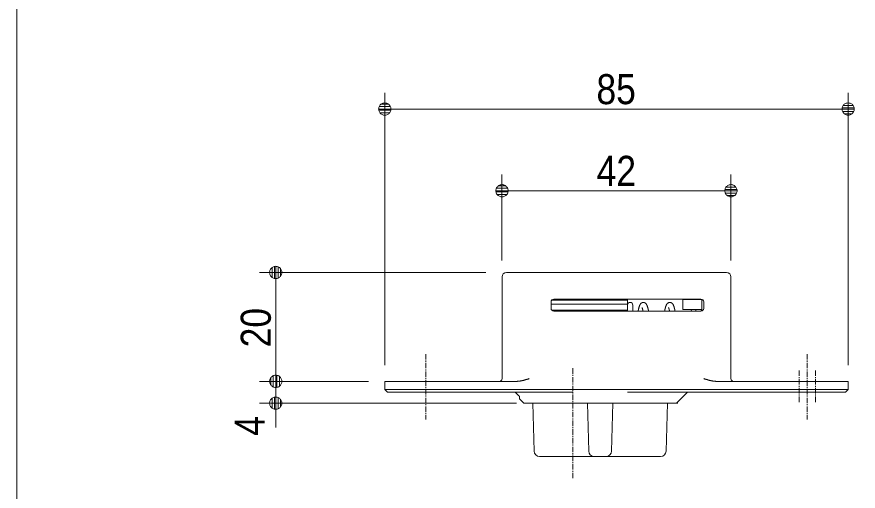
# Model space of a CAD drawing. Units: millimetres, scale not verified, with parts at other scales. Extents: x -4547 to 4547, y -2284 to 2284.
# Drawn here: x -4341 to -3569, y 215 to 650 of the extents above; entities that cross this region are included whole.
import ezdxf
from ezdxf.enums import TextEntityAlignment as Align

# ---------------------------------------------------------------- set-up
doc = ezdxf.new("R2010")
doc.units = ezdxf.units.MM
doc.header["$LTSCALE"] = 20
doc.linetypes.add('CHAIN1', pattern=[8, 5, -1, 1, -1])
for name, color, linetype, lineweight in [('0-1_3一般', 7, 'Continuous', 9), ('0-2_2寸法-2', 7, 'Continuous', 9), ('0-3_0', 7, 'Continuous', 9), ('0-4_2寸法-1', 7, 'Continuous', 9), ('0-5_1図面枠', 7, 'Continuous', 9)]:
    doc.layers.add(name, color=color, linetype=linetype, lineweight=lineweight)
doc.styles.add('ＭＳ Ｐゴシック', font='')
doc.styles.get('ＭＳ Ｐゴシック').set_extended_font_data('MS PGothic')

# ---------------------------------------------------------------- blocks, each defined once
blk = doc.blocks.new('グループ-105')
at = {"layer": '0-1_3一般'}
for p, q in [((-47900, 5913), (-47700, 6113)), ((-50780.4, 5993.4), (-50700, 5913)), ((-49800, 5913), (-50700, 5913)), ((-50533.1, 5913), (-50510, 5030.4)), ((-48800, 5913), (-49800, 5913)), ((-49533.1, 5913), (-49510, 5030.4)), ((-49090, 5030.4), (-49066.9, 5913)), ((-47900, 5913), (-48800, 5913)), ((-48090, 5030.4), (-48066.9, 5913)), ((-48084.7, 5913), (-47875, 5913)), ((-49190, 4933), (-50410, 4933)), ((-48190, 4933), (-49410, 4933))]:
    blk.add_line(p, q, dxfattribs=at)
blk.add_lwpolyline([(-50780, 5993.9), (-50780, 6037.9), (-50782.6, 6040.4), (-50785.2, 6042.9), (-50787.8, 6045.4), (-50790.5, 6047.9), (-50793.1, 6050.4), (-50795.7, 6052.9), (-50798.3, 6055.4), (-50800.9, 6057.9), (-50803.5, 6060.4), (-50806.1, 6062.9), (-50808.7, 6065.4), (-50811.3, 6067.9), (-50814, 6070.4), (-50816.6, 6072.9), (-50819.2, 6075.4), (-50821.8, 6077.9), (-50824.4, 6080.4), (-50827, 6082.9), (-50829.6, 6085.4), (-50832.2, 6087.9), (-50834.8, 6090.4), (-50837.4, 6092.9), (-50840, 6095.5), (-50842.7, 6098), (-50845.3, 6100.5), (-50847.9, 6103), (-50850.5, 6105.5), (-50853.1, 6108), (-50855.7, 6110.5), (-50858.3, 6113)], dxfattribs=at)
for centre, start, end in [((-50410, 5033), 181.5, 270), ((-49410, 5033), 181.5, 270), ((-49190, 5033), 270, 358.5), ((-48190, 5033), 270, 358.5)]:
    blk.add_arc(centre, 100, start, end, dxfattribs=at)
blk = doc.blocks.new('グループ-106')
at = {"layer": '0-1_3一般'}
for p, q in [((-51100, 6363), (-51100, 8233)), ((-51020, 8313), (-46980, 8313)), ((-46900, 6363), (-46900, 8233)), ((-50200, 7773), (-50200, 7653)), ((-50200, 7733), (-48800, 7733)), ((-50190, 7803), (-48800, 7803)), ((-47450, 7823), (-50150, 7823)), ((-48800, 7823), (-48800, 7803)), ((-48800, 7803), (-48800, 7733)), ((-48800, 7623), (-48800, 7733)), ((-47785, 7823), (-47785, 7813)), ((-47785, 7813), (-47785, 7633)), ((-47435, 7813), (-47785, 7813)), ((-47435, 7820.7), (-47435, 7813)), ((-47400, 7653), (-47400, 7773)), ((-49100, 7623), (-50190, 7623)), ((-50150, 7603), (-47450, 7603)), ((-49100, 7623), (-48800, 7623)), ((-48800, 7623), (-48800, 7603)), ((-48700, 7603), (-48700, 7713)), ((-47625.4, 7633), (-47631.7, 7603)), ((-47548, 7632.2), (-47548.2, 7633)), ((-47440.2, 7605.7), (-47440.1, 7605)), ((-50605.6, 6361.2), (-50600, 6363)), ((-47394.4, 6361.2), (-47400, 6363)), ((-53250, 6313), (-52100, 6313)), ((-53250, 6313), (-53250, 6163)), ((-52100, 6313), (-50829.1, 6313)), ((-47170.9, 6313), (-45250, 6313)), ((-53250, 6163), (-52100, 6163)), ((-53250, 6163), (-53200, 6113)), ((-52100, 6113), (-53200, 6113)), ((-52100, 6163), (-45250, 6163)), ((-49800, 6113), (-52100, 6113)), ((-45250, 6113), (-48800, 6113))]:
    blk.add_line(p, q, dxfattribs=at)
at = {"layer": '0-1_3一般', "linetype": 'CHAIN1'}
for p, q in [((-52500, 6813), (-52500, 5613)), ((-45500, 6813), (-45500, 5613)), ((-49800, 4533), (-49800, 6563)), ((-45650, 6513), (-45650, 5913)), ((-45350, 6513), (-45350, 5913))]:
    blk.add_line(p, q, dxfattribs=at)
at = {"layer": '0-1_3一般'}
for points in [[(-48603.1, 7603), (-48602.7, 7605), (-48602.2, 7607.2), (-48601.8, 7609.4), (-48601.3, 7611.7), (-48600.8, 7614.1), (-48600.3, 7616.6), (-48599.8, 7619.1), (-48599.2, 7621.7), (-48598.7, 7624.5), (-48598.1, 7627.3), (-48597.5, 7630.1), (-48596.8, 7633.1), (-48596.2, 7636.1), (-48595.5, 7639.2), (-48594.8, 7642.4), (-48594, 7645.7), (-48593.1, 7649), (-48592.3, 7652.5), (-48591.4, 7655.9), (-48590.4, 7659.5), (-48589.4, 7663.2), (-48588.4, 7666.9), (-48587.3, 7670.7), (-48586.2, 7674.5), (-48585, 7678.5), (-48583.7, 7682.4), (-48582.4, 7686.3), (-48581.1, 7690.2), (-48579.7, 7694), (-48578.2, 7697.9), (-48576.6, 7701.7), (-48575, 7705.5), (-48573.4, 7709.3), (-48571.6, 7713.1), (-48569.8, 7716.9), (-48568, 7720.6), (-48566.1, 7724.3), (-48564, 7727.9), (-48561.8, 7731.4)], [(-48561.8, 7731.4), (-48559.4, 7734.7), (-48556.8, 7737.8), (-48554.1, 7740.8), (-48551.3, 7743.6), (-48548.2, 7746.3), (-48545, 7748.9), (-48541.7, 7751.3), (-48538.1, 7753.5), (-48534.4, 7755.6), (-48530.6, 7757.5), (-48526.7, 7759.2), (-48522.8, 7760.6), (-48518.9, 7761.7), (-48515, 7762.4), (-48511, 7762.9), (-48507.1, 7763), (-48503.2, 7762.9), (-48499.3, 7762.4), (-48495.4, 7761.6), (-48491.5, 7760.6), (-48487.6, 7759.2), (-48483.7, 7757.5), (-48479.9, 7755.5), (-48476.2, 7753.5), (-48472.7, 7751.2), (-48469.3, 7748.8), (-48466.1, 7746.3), (-48463.1, 7743.6), (-48460.2, 7740.7), (-48457.5, 7737.7), (-48455, 7734.6), (-48452.6, 7731.3), (-48450.4, 7727.9), (-48448.3, 7724.3), (-48446.4, 7720.5), (-48444.6, 7716.8), (-48442.8, 7713), (-48441.1, 7709.3), (-48439.4, 7705.5)], [(-48117.4, 7603), (-48117, 7605), (-48116.5, 7607.2), (-48116.1, 7609.4), (-48115.6, 7611.7), (-48115.1, 7614.1), (-48114.6, 7616.6), (-48114.1, 7619.1), (-48113.5, 7621.7), (-48112.9, 7624.5), (-48112.4, 7627.3), (-48111.8, 7630.1), (-48111.1, 7633.1), (-48110.5, 7636.1), (-48109.8, 7639.2), (-48109, 7642.4), (-48108.3, 7645.7), (-48107.4, 7649), (-48106.6, 7652.5), (-48105.6, 7655.9), (-48104.7, 7659.5), (-48103.7, 7663.2), (-48102.7, 7666.9), (-48101.6, 7670.7), (-48100.4, 7674.5), (-48099.3, 7678.5), (-48098, 7682.4), (-48096.7, 7686.3), (-48095.4, 7690.2), (-48093.9, 7694), (-48092.5, 7697.9), (-48090.9, 7701.7), (-48089.3, 7705.5), (-48087.6, 7709.3), (-48085.9, 7713.1), (-48084.1, 7716.9), (-48082.3, 7720.6), (-48080.3, 7724.3), (-48078.3, 7727.9), (-48076.1, 7731.4)], [(-48076.1, 7731.4), (-48073.7, 7734.7), (-48071.1, 7737.8), (-48068.4, 7740.8), (-48065.5, 7743.6), (-48062.5, 7746.3), (-48059.3, 7748.9), (-48055.9, 7751.3), (-48052.4, 7753.5), (-48048.7, 7755.6), (-48044.9, 7757.5), (-48041, 7759.2), (-48037.1, 7760.6), (-48033.2, 7761.7), (-48029.2, 7762.4), (-48025.3, 7762.9), (-48021.4, 7763), (-48017.5, 7762.9), (-48013.6, 7762.4), (-48009.7, 7761.6), (-48005.8, 7760.6), (-48001.9, 7759.2), (-47998, 7757.5), (-47994.2, 7755.5), (-47990.5, 7753.5), (-47987, 7751.2), (-47983.6, 7748.8), (-47980.4, 7746.3), (-47977.4, 7743.6), (-47974.5, 7740.7), (-47971.8, 7737.7), (-47969.3, 7734.6), (-47966.9, 7731.3), (-47964.7, 7727.9), (-47962.6, 7724.3), (-47960.7, 7720.5), (-47958.9, 7716.8), (-47957.1, 7713), (-47955.4, 7709.3), (-47953.7, 7705.5)], [(-47435, 7813), (-47435, 7633), (-47785, 7633)], [(-48525.9, 7654.6), (-48526.1, 7655.4), (-48526.4, 7656.2), (-48526.6, 7657), (-48526.8, 7657.7), (-48527.1, 7658.4), (-48527.3, 7659.1), (-48527.6, 7659.7), (-48527.8, 7660.4), (-48528.1, 7661), (-48528.4, 7661.6), (-48528.6, 7662.2), (-48528.9, 7662.7), (-48529.2, 7663.3), (-48529.5, 7663.8), (-48529.8, 7664.3), (-48530, 7664.8), (-48530.3, 7665.2), (-48530.6, 7665.7), (-48530.9, 7666.1), (-48531.1, 7666.5), (-48531.3, 7666.9), (-48531.4, 7667.3), (-48531.6, 7667.7), (-48531.7, 7668.1), (-48531.7, 7668.4), (-48531.7, 7668.8), (-48531.7, 7669.1), (-48531.7, 7669.4), (-48531.6, 7669.7), (-48531.5, 7670), (-48531.4, 7670.3)], [(-48512.5, 7603), (-48512.7, 7604.2), (-48513, 7605.5), (-48513.3, 7606.8), (-48513.6, 7608.1), (-48513.8, 7609.4), (-48514.1, 7610.7), (-48514.4, 7612.1), (-48514.8, 7613.5), (-48515.1, 7614.9), (-48515.4, 7616.3), (-48515.7, 7617.8), (-48516.1, 7619.2), (-48516.4, 7620.7), (-48516.8, 7622.2), (-48517.1, 7623.7), (-48517.5, 7625.2), (-48517.9, 7626.7), (-48518.2, 7628.2), (-48518.6, 7629.7), (-48519, 7631.1), (-48519.4, 7632.6), (-48519.7, 7634), (-48520.1, 7635.4), (-48520.5, 7636.8), (-48520.9, 7638.2), (-48521.3, 7639.6), (-48521.7, 7641), (-48522.1, 7642.4), (-48522.5, 7643.7), (-48522.9, 7645), (-48523.3, 7646.2), (-48523.7, 7647.4), (-48524, 7648.6), (-48524.3, 7649.7), (-48524.7, 7650.7), (-48525, 7651.8), (-48525.3, 7652.7), (-48525.6, 7653.7), (-48525.9, 7654.6)], [(-48439.4, 7705.5), (-48437.8, 7701.7), (-48436.2, 7697.8), (-48434.7, 7694), (-48433.3, 7690.1), (-48431.9, 7686.2), (-48430.6, 7682.3), (-48429.4, 7678.4), (-48428.2, 7674.5), (-48427.1, 7670.6), (-48426, 7666.8), (-48424.9, 7663.1), (-48423.9, 7659.5), (-48422.9, 7655.9), (-48422, 7652.4), (-48421.1, 7649), (-48420.3, 7645.7), (-48419.5, 7642.4), (-48418.7, 7639.2), (-48418, 7636.1), (-48417.4, 7633.1), (-48416.8, 7630.1), (-48416.1, 7627.2), (-48415.6, 7624.5), (-48415, 7621.7), (-48414.4, 7619.1), (-48413.9, 7616.6), (-48413.4, 7614.1), (-48412.9, 7611.7), (-48412.4, 7609.4), (-48412, 7607.2), (-48411.5, 7605), (-48411.1, 7603), (-48411.1, 7603)], [(-48040.1, 7654.6), (-48040.4, 7655.4), (-48040.7, 7656.2), (-48040.9, 7657), (-48041.1, 7657.7), (-48041.4, 7658.4), (-48041.6, 7659.1), (-48041.9, 7659.7), (-48042.1, 7660.4), (-48042.4, 7661), (-48042.6, 7661.6), (-48042.9, 7662.2), (-48043.2, 7662.7), (-48043.5, 7663.3), (-48043.8, 7663.8), (-48044, 7664.3), (-48044.3, 7664.8), (-48044.6, 7665.2), (-48044.9, 7665.7), (-48045.2, 7666.1), (-48045.4, 7666.5), (-48045.6, 7666.9), (-48045.7, 7667.3), (-48045.8, 7667.7), (-48045.9, 7668.1), (-48046, 7668.4), (-48046, 7668.8), (-48046, 7669.1), (-48046, 7669.4), (-48045.9, 7669.7), (-48045.8, 7670), (-48045.6, 7670.3)], [(-48026.8, 7603), (-48027, 7604.2), (-48027.3, 7605.5), (-48027.6, 7606.8), (-48027.8, 7608.1), (-48028.1, 7609.4), (-48028.4, 7610.7), (-48028.7, 7612.1), (-48029, 7613.5), (-48029.4, 7614.9), (-48029.7, 7616.3), (-48030, 7617.8), (-48030.4, 7619.2), (-48030.7, 7620.7), (-48031.1, 7622.2), (-48031.4, 7623.7), (-48031.8, 7625.2), (-48032.1, 7626.7), (-48032.5, 7628.2), (-48032.9, 7629.7), (-48033.3, 7631.1), (-48033.6, 7632.6), (-48034, 7634), (-48034.4, 7635.4), (-48034.8, 7636.8), (-48035.2, 7638.2), (-48035.6, 7639.6), (-48036, 7641), (-48036.4, 7642.4), (-48036.8, 7643.7), (-48037.2, 7645), (-48037.6, 7646.2), (-48037.9, 7647.4), (-48038.3, 7648.6), (-48038.6, 7649.7), (-48039, 7650.7), (-48039.3, 7651.8), (-48039.6, 7652.7), (-48039.9, 7653.7), (-48040.1, 7654.6)], [(-47953.7, 7705.5), (-47952.1, 7701.7), (-47950.5, 7697.8), (-47949, 7694), (-47947.6, 7690.1), (-47946.2, 7686.2), (-47944.9, 7682.3), (-47943.7, 7678.4), (-47942.5, 7674.5), (-47941.3, 7670.6), (-47940.2, 7666.8), (-47939.2, 7663.1), (-47938.2, 7659.5), (-47937.2, 7655.9), (-47936.3, 7652.4), (-47935.4, 7649), (-47934.6, 7645.7), (-47933.8, 7642.4), (-47933, 7639.2), (-47932.3, 7636.1), (-47931.7, 7633.1), (-47931, 7630.1), (-47930.4, 7627.2), (-47929.8, 7624.5), (-47929.3, 7621.7), (-47928.7, 7619.1), (-47928.2, 7616.6), (-47927.7, 7614.1), (-47927.2, 7611.7), (-47926.7, 7609.4), (-47926.3, 7607.2), (-47925.8, 7605), (-47925.4, 7603), (-47925.4, 7603)], [(-47541, 7603), (-47541.2, 7603.7), (-47541.4, 7604.5), (-47541.5, 7605.3), (-47541.7, 7606), (-47541.8, 7606.8), (-47542, 7607.5), (-47542.2, 7608.3), (-47542.3, 7609), (-47542.5, 7609.8), (-47542.7, 7610.5), (-47542.8, 7611.3), (-47543, 7612), (-47543.2, 7612.8), (-47543.4, 7613.5), (-47543.5, 7614.3), (-47543.7, 7615), (-47543.9, 7615.8), (-47544.1, 7616.5), (-47544.2, 7617.3), (-47544.4, 7618), (-47544.6, 7618.8), (-47544.8, 7619.5), (-47545, 7620.3), (-47545.1, 7621), (-47545.3, 7621.8), (-47545.5, 7622.5), (-47545.7, 7623.3), (-47545.9, 7624), (-47546.1, 7624.8), (-47546.3, 7625.5), (-47546.5, 7626.3), (-47546.6, 7627), (-47546.8, 7627.8), (-47547, 7628.5), (-47547.2, 7629.3), (-47547.4, 7630), (-47547.6, 7630.8), (-47547.8, 7631.5), (-47548, 7632.2)], [(-47446.1, 7633), (-47445.9, 7632.3), (-47445.7, 7631.6), (-47445.5, 7630.9), (-47445.4, 7630.2), (-47445.2, 7629.5), (-47445, 7628.8), (-47444.9, 7628.1), (-47444.7, 7627.4), (-47444.5, 7626.7), (-47444.4, 7626), (-47444.2, 7625.3), (-47444, 7624.6), (-47443.9, 7624), (-47443.7, 7623.3), (-47443.6, 7622.6), (-47443.4, 7621.9), (-47443.3, 7621.2), (-47443.1, 7620.5), (-47443, 7619.8), (-47442.9, 7619.1), (-47442.7, 7618.3), (-47442.6, 7617.6), (-47442.4, 7616.9), (-47442.3, 7616.2), (-47442.2, 7615.5), (-47442, 7614.8), (-47441.9, 7614.1), (-47441.7, 7613.4), (-47441.6, 7612.7), (-47441.5, 7612), (-47441.3, 7611.3), (-47441.2, 7610.6), (-47441, 7609.9), (-47440.9, 7609.2), (-47440.8, 7608.5), (-47440.6, 7607.8), (-47440.5, 7607.1), (-47440.4, 7606.4), (-47440.2, 7605.7)], [(-50829.1, 6313), (-50823.2, 6313.2), (-50817.4, 6313.5), (-50811.5, 6313.8), (-50805.7, 6314.2), (-50799.8, 6314.7), (-50794, 6315.2), (-50788.1, 6315.8), (-50782.3, 6316.5), (-50776.5, 6317.3), (-50770.7, 6318.1), (-50764.9, 6319), (-50759.1, 6319.9), (-50753.4, 6320.9), (-50747.6, 6322), (-50741.8, 6323.2), (-50736.1, 6324.4), (-50730.4, 6325.7), (-50724.6, 6327), (-50718.9, 6328.5), (-50713.2, 6330), (-50707.5, 6331.5), (-50701.8, 6333), (-50696.1, 6334.6), (-50690.4, 6336.2), (-50684.7, 6337.7), (-50679, 6339.3), (-50673.3, 6340.9), (-50667.7, 6342.6), (-50662, 6344.2), (-50656.3, 6345.9), (-50650.7, 6347.5), (-50645, 6349.2), (-50639.4, 6350.9), (-50633.7, 6352.6), (-50628.1, 6354.3), (-50622.5, 6356), (-50616.9, 6357.7), (-50611.2, 6359.5), (-50605.6, 6361.2)], [(-47170.9, 6313), (-47176.8, 6313.2), (-47182.6, 6313.5), (-47188.5, 6313.8), (-47194.3, 6314.2), (-47200.2, 6314.7), (-47206, 6315.2), (-47211.9, 6315.8), (-47217.7, 6316.5), (-47223.5, 6317.3), (-47229.3, 6318.1), (-47235.1, 6319), (-47240.9, 6319.9), (-47246.6, 6320.9), (-47252.4, 6322), (-47258.2, 6323.2), (-47263.9, 6324.4), (-47269.6, 6325.7), (-47275.4, 6327), (-47281.1, 6328.5), (-47286.8, 6330), (-47292.5, 6331.5), (-47298.2, 6333), (-47303.9, 6334.6), (-47309.6, 6336.2), (-47315.3, 6337.7), (-47321, 6339.3), (-47326.7, 6340.9), (-47332.3, 6342.6), (-47338, 6344.2), (-47343.7, 6345.9), (-47349.3, 6347.5), (-47355, 6349.2), (-47360.6, 6350.9), (-47366.3, 6352.6), (-47371.9, 6354.3), (-47377.5, 6356), (-47383.1, 6357.7), (-47388.8, 6359.5), (-47394.4, 6361.2)], [(-45250, 6313), (-44750, 6313), (-44750, 6163)], [(-45250, 6163), (-44750, 6163), (-44800, 6113), (-45250, 6113)]]:
    blk.add_lwpolyline(points, dxfattribs=at)
for centre, radius, start, end in [((-51020, 8233), 80, 90, 180), ((-46980, 8233), 80, 0, 90), ((-50150, 7773), 50, 90, 180), ((-48750, 7713), 50, 0, 180), ((-47450, 7773), 50, 0, 90), ((-50150, 7653), 50, 180, 270), ((-47450, 7653), 50, 270, 0), ((-51150, 6363), 50, 270, 0), ((-46850, 6363), 50, 180, 270)]:
    blk.add_arc(centre, radius, start, end, dxfattribs=at)
blk.add_blockref('グループ-105', (0, 0), dxfattribs=at)
blk = doc.blocks.new('_Dot')
at = {"layer": '0-3_0'}
for p, q in [((-10, 0), (-20, 0)), ((9.78, 2), (-9.78, 2)), ((7.99, 6), (-7.99, 6)), ((9.16, -3.98), (-9.16, -3.98)), ((6, -7.98), (-6, -7.98))]:
    blk.add_line(p, q, dxfattribs=at)
for points in [[(10, 0), (9.92, 1.25), (9.69, 2.49), (9.3, 3.68), (8.76, 4.82), (8.09, 5.88), (7.29, 6.85), (6.37, 7.71), (5.36, 8.44), (4.26, 9.05), (3.09, 9.51), (1.87, 9.82), (0.63, 9.98), (-0.63, 9.98), (-1.87, 9.82), (-3.09, 9.51), (-4.26, 9.05), (-5.36, 8.44), (-6.37, 7.71), (-7.29, 6.85), (-8.09, 5.88), (-8.76, 4.82), (-9.3, 3.68), (-9.69, 2.49), (-9.92, 1.25), (-10, 0), (0, 0)], [(-10, 0), (-9.92, -1.25), (-9.69, -2.49), (-9.3, -3.68), (-8.76, -4.82), (-8.09, -5.88), (-7.29, -6.85), (-6.37, -7.71), (-5.36, -8.44), (-4.26, -9.05), (-3.09, -9.51), (-1.87, -9.82), (-0.63, -9.98), (0.63, -9.98), (1.87, -9.82), (3.09, -9.51), (4.26, -9.05), (5.36, -8.44), (6.37, -7.71), (7.29, -6.85), (8.09, -5.88), (8.76, -4.82), (9.3, -3.68), (9.69, -2.49), (9.92, -1.25), (10, 0), (0, 0)]]:
    blk.add_lwpolyline(points, close=True, dxfattribs=at)
blk = doc.blocks.new('グループ-109')
at = {"layer": '0-5_1図面枠'}
blk.add_lwpolyline([(-60000, 41550), (60000, 41550), (60000, -41550), (-60000, -41550)], close=True, dxfattribs=at)
blk = doc.blocks.new('図面枠')
at = {"layer": '0-5_1図面枠'}
blk.add_blockref('グループ-109', (0, 0), dxfattribs=at)

msp = doc.modelspace()

# ---------------------------------------------------------------- linework, layer by layer
at = {"layer": '0-2_2寸法-2'}
for p, q in [((-4103.13, 326.9), (-4103.13, 338.16)), ((-4018.13, 315.65), (-4118.13, 315.65)), ((-4103.13, 295.65), (-4103.13, 315.65)), ((-3882.28, 295.65), (-4118.13, 295.65)), ((-4103.13, 284.39), (-4103.13, 273.14))]:
    msp.add_line(p, q, dxfattribs=at)
at = {"layer": '0-4_2寸法-1'}
for p, q in [((-4003.13, 330.65), (-4003.13, 580.65)), ((-3578.13, 330.65), (-3578.13, 580.65)), ((-3991.87, 565.65), (-3589.38, 565.65)), ((-3895.63, 426.65), (-3895.63, 505.65)), ((-3685.63, 426.65), (-3685.63, 505.65)), ((-3884.37, 490.65), (-3696.88, 490.65)), ((-3910.38, 415.65), (-4118.13, 415.65)), ((-4103.13, 404.39), (-4103.13, 326.9)), ((-4018.13, 315.65), (-4118.13, 315.65))]:
    msp.add_line(p, q, dxfattribs=at)

# ---------------------------------------------------------------- block references
at = {"layer": '0-1_3一般', "xscale": 0.05, "yscale": 0.05}
msp.add_blockref('グループ-106', (-1340.62, 0), dxfattribs=at)
at = {"layer": '0-2_2寸法-2', "xscale": 0.5627563, "yscale": 0.5627563}
for p, rotation in [((-4103.13, 315.65), 270), ((-4103.13, 295.65), 90)]:
    msp.add_blockref('_Dot', p, dxfattribs=dict(at, rotation=rotation))
at = {"layer": '0-4_2寸法-1', "xscale": 0.5627563, "yscale": 0.5627563}
for p, rotation in [((-4003.13, 565.65), 180), ((-3895.63, 490.65), 180), ((-4103.13, 415.65), 90), ((-4103.13, 315.65), 270)]:
    msp.add_blockref('_Dot', p, dxfattribs=dict(at, rotation=rotation))
for p in [(-3578.13, 565.65), (-3685.63, 490.65)]:
    msp.add_blockref('_Dot', p, dxfattribs=at)
at = {"layer": '0-5_1図面枠', "xscale": 0.05, "yscale": 0.05}
msp.add_blockref('図面枠', (-1340.62, 0), dxfattribs=at)

# ---------------------------------------------------------------- texts
at = {"layer": '0-2_2寸法-2', "style": 'ＭＳ Ｐゴシック', "width": 0.9}
msp.add_text('4', height=27.57, rotation=90, dxfattribs=at).set_placement((-4104.98, 265.7), align=Align.BOTTOM_LEFT)
at = {"layer": '0-4_2寸法-1', "style": 'ＭＳ Ｐゴシック', "width": 0.9}
for s, p in [('85', (-3808.99, 561.86)), ('42', (-3808.78, 486.86))]:
    msp.add_text(s, height=27.57, dxfattribs=at).set_placement(p, align=Align.BOTTOM_LEFT)
msp.add_text('20', height=27.57, rotation=90, dxfattribs=at).set_placement((-4099.41, 346.91), align=Align.BOTTOM_LEFT)

doc.saveas('drawing.dxf')
